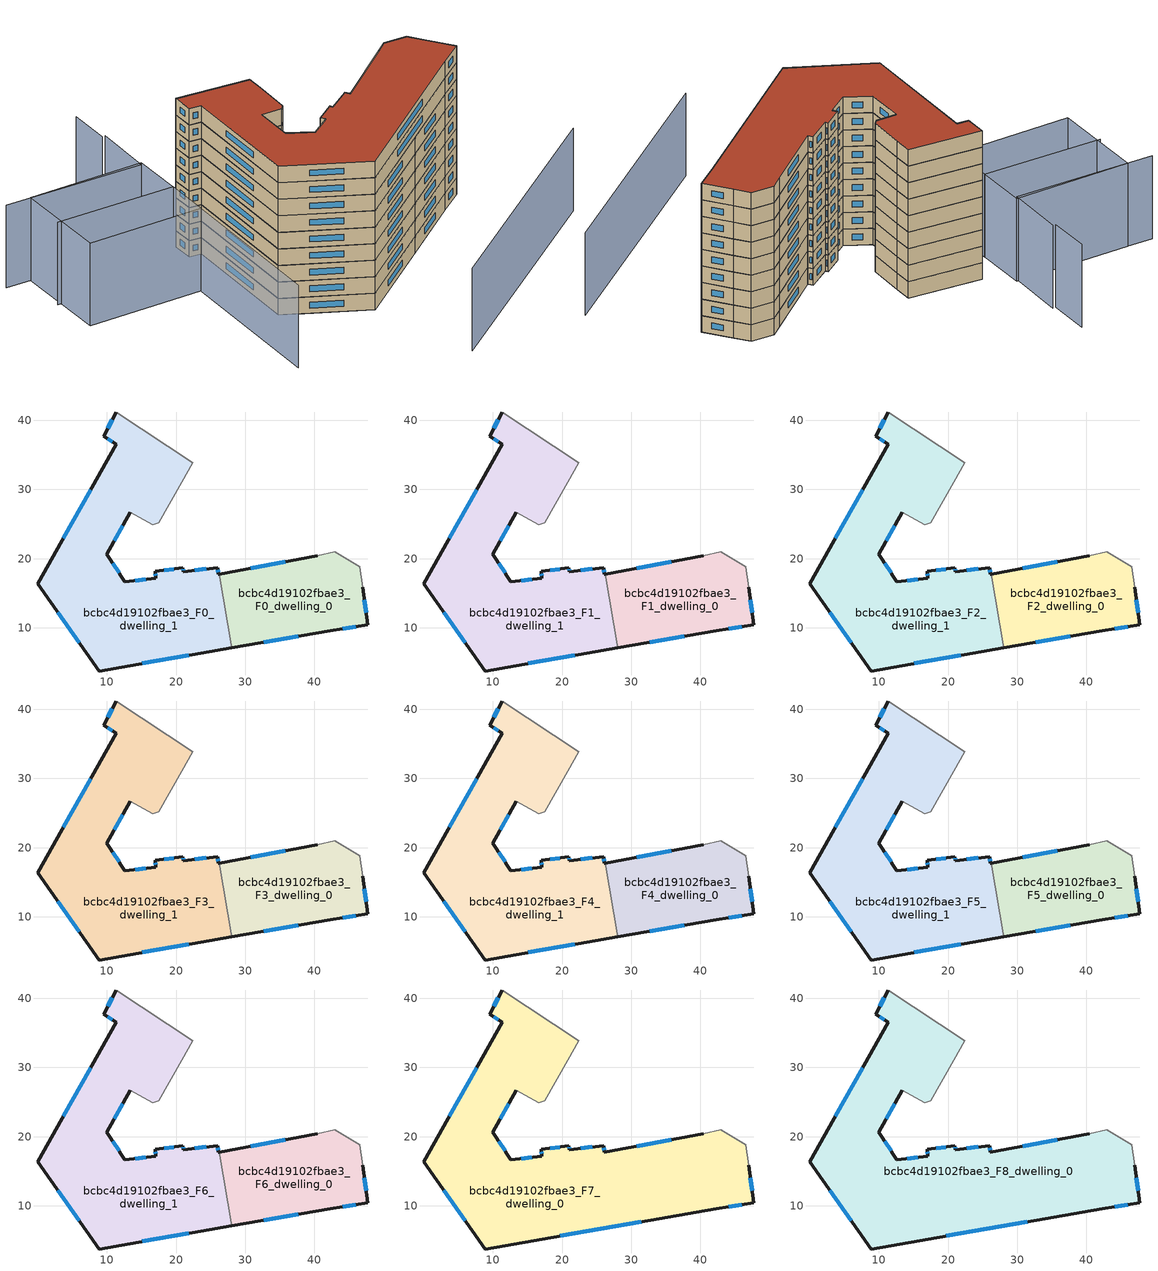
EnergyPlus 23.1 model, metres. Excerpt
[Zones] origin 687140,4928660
bcbc4d19102fbae3_F0_dwelling_0
 floor ground (EU_floor_Construction): 47.69,10.42 46.95,15.85 46.51,18.82 42.95,20.98 40.39,20.45 26.21,17.77 28.08,7.12 42.3,9.6 z0
 wall outside (EU_wall_Construction): 26.21,17.77 40.39,20.45 / 46.95,15.85 47.69,10.42 42.3,9.6 28.08,7.12 z0:3
 wall adiabatic (EU_wall_Construction): 40.39,20.45 42.95,20.98 46.51,18.82 46.95,15.85 z0:3
 wall to bcbc4d19102fbae3_F0_dwelling_1 (EU_wall_Construction): 28.08,7.12 26.21,17.77 z0:3
 window (EU_Window_Construction): 30.82,18.64 35.78,19.58 / 47.19,14.09 47.45,12.19 / 45.94,10.16 44.05,9.87 / 37.68,8.8 32.7,7.93 z0.98:2.02
bcbc4d19102fbae3_F0_dwelling_1
 floor ground (EU_floor_Construction): 28.08,7.12 26.21,17.77 26.11,17.75 25.99,18.72 21.06,18.12 20.99,18.66 16.96,18.17 17.08,17.18 12.62,16.64 9.98,20.63 13.36,26.69 16.6,24.88 17.48,25.19 20.85,31.01 22.4,33.89 11.37,41.19 9.56,37.69 11.34,36.5 0.02,16.39 8.91,3.77 z0
 wall outside (EU_wall_Construction): 13.36,26.69 9.98,20.63 12.62,16.64 17.08,17.18 16.96,18.17 20.99,18.66 21.06,18.12 25.99,18.72 26.11,17.75 26.21,17.77 / 28.08,7.12 8.91,3.77 0.02,16.39 11.34,36.5 9.56,37.69 11.37,41.19 z0:3
 wall adiabatic (EU_wall_Construction): 11.37,41.19 22.4,33.89 20.85,31.01 17.48,25.19 16.6,24.88 13.36,26.69 z0:3
 window (EU_Window_Construction): 6.02,7.88 2.91,12.29 / 3.7,22.93 7.66,29.96 / 10.76,36.89 10.14,37.31 / 10.15,38.83 10.78,40.06 / 12.26,24.72 11.08,22.6 / 10.84,19.34 11.76,17.94 / 14.07,16.82 15.63,17.01 / 17.04,17.51 17,17.85 / 18.27,18.33 19.68,18.5 / 21.02,18.49 21.04,18.3 / 22.67,18.32 24.39,18.53 / 26.03,18.41 26.07,18.07 / 21.84,6.03 15.14,4.86 z0.98:2.02
bcbc4d19102fbae3_F1_dwelling_0
 floor to bcbc4d19102fbae3_F0_dwelling_0 (EU_floor_Construction): 47.69,10.42 46.95,15.85 46.51,18.82 42.95,20.98 40.39,20.45 26.21,17.77 28.08,7.12 42.3,9.6 z3
 wall outside (EU_wall_Construction): 26.21,17.77 40.39,20.45 / 46.95,15.85 47.69,10.42 42.3,9.6 28.08,7.12 z3:6
 wall adiabatic (EU_wall_Construction): 40.39,20.45 42.95,20.98 46.51,18.82 46.95,15.85 z3:6
 wall to bcbc4d19102fbae3_F1_dwelling_1 (EU_wall_Construction): 28.08,7.12 26.21,17.77 z3:6
 window (EU_Window_Construction): 30.82,18.64 35.78,19.58 / 47.19,14.09 47.45,12.19 / 45.94,10.16 44.05,9.87 / 37.68,8.8 32.7,7.93 z3.98:5.02
bcbc4d19102fbae3_F1_dwelling_1
 floor to bcbc4d19102fbae3_F0_dwelling_1 (EU_floor_Construction): 28.08,7.12 26.21,17.77 26.11,17.75 25.99,18.72 21.06,18.12 20.99,18.66 16.96,18.17 17.08,17.18 12.62,16.64 9.98,20.63 13.36,26.69 16.6,24.88 17.48,25.19 20.85,31.01 22.4,33.89 11.37,41.19 9.56,37.69 11.34,36.5 0.02,16.39 8.91,3.77 z3
 wall outside (EU_wall_Construction): 13.36,26.69 9.98,20.63 12.62,16.64 17.08,17.18 16.96,18.17 20.99,18.66 21.06,18.12 25.99,18.72 26.11,17.75 26.21,17.77 / 28.08,7.12 8.91,3.77 0.02,16.39 11.34,36.5 9.56,37.69 11.37,41.19 z3:6
 wall adiabatic (EU_wall_Construction): 11.37,41.19 22.4,33.89 20.85,31.01 17.48,25.19 16.6,24.88 13.36,26.69 z3:6
 window (EU_Window_Construction): 6.02,7.88 2.91,12.29 / 3.7,22.93 7.66,29.96 / 10.76,36.89 10.14,37.31 / 10.15,38.83 10.78,40.06 / 12.26,24.72 11.08,22.6 / 10.84,19.34 11.76,17.94 / 14.07,16.82 15.63,17.01 / 17.04,17.51 17,17.85 / 18.27,18.33 19.68,18.5 / 21.02,18.49 21.04,18.3 / 22.67,18.32 24.39,18.53 / 26.03,18.41 26.07,18.07 / 21.84,6.03 15.14,4.86 z3.98:5.02
bcbc4d19102fbae3_F2_dwelling_0
 floor to bcbc4d19102fbae3_F1_dwelling_0 (EU_floor_Construction): 47.69,10.42 46.95,15.85 46.51,18.82 42.95,20.98 40.39,20.45 26.21,17.77 28.08,7.12 42.3,9.6 z6
 wall outside (EU_wall_Construction): 26.21,17.77 40.39,20.45 / 46.95,15.85 47.69,10.42 42.3,9.6 28.08,7.12 z6:9
 wall adiabatic (EU_wall_Construction): 40.39,20.45 42.95,20.98 46.51,18.82 46.95,15.85 z6:9
 wall to bcbc4d19102fbae3_F2_dwelling_1 (EU_wall_Construction): 28.08,7.12 26.21,17.77 z6:9
 window (EU_Window_Construction): 30.82,18.64 35.78,19.58 / 47.19,14.09 47.45,12.19 / 45.94,10.16 44.05,9.87 / 37.68,8.8 32.7,7.93 z6.98:8.02
bcbc4d19102fbae3_F2_dwelling_1
 floor to bcbc4d19102fbae3_F1_dwelling_1 (EU_floor_Construction): 28.08,7.12 26.21,17.77 26.11,17.75 25.99,18.72 21.06,18.12 20.99,18.66 16.96,18.17 17.08,17.18 12.62,16.64 9.98,20.63 13.36,26.69 16.6,24.88 17.48,25.19 20.85,31.01 22.4,33.89 11.37,41.19 9.56,37.69 11.34,36.5 0.02,16.39 8.91,3.77 z6
 wall outside (EU_wall_Construction): 13.36,26.69 9.98,20.63 12.62,16.64 17.08,17.18 16.96,18.17 20.99,18.66 21.06,18.12 25.99,18.72 26.11,17.75 26.21,17.77 / 28.08,7.12 8.91,3.77 0.02,16.39 11.34,36.5 9.56,37.69 11.37,41.19 z6:9
 wall adiabatic (EU_wall_Construction): 11.37,41.19 22.4,33.89 20.85,31.01 17.48,25.19 16.6,24.88 13.36,26.69 z6:9
 window (EU_Window_Construction): 6.02,7.88 2.91,12.29 / 3.7,22.93 7.66,29.96 / 10.76,36.89 10.14,37.31 / 10.15,38.83 10.78,40.06 / 12.26,24.72 11.08,22.6 / 10.84,19.34 11.76,17.94 / 14.07,16.82 15.63,17.01 / 17.04,17.51 17,17.85 / 18.27,18.33 19.68,18.5 / 21.02,18.49 21.04,18.3 / 22.67,18.32 24.39,18.53 / 26.03,18.41 26.07,18.07 / 21.84,6.03 15.14,4.86 z6.98:8.02
bcbc4d19102fbae3_F3_dwelling_0
 floor to bcbc4d19102fbae3_F2_dwelling_0 (EU_floor_Construction): 47.69,10.42 46.95,15.85 46.51,18.82 42.95,20.98 40.39,20.45 26.21,17.77 28.08,7.12 42.3,9.6 z9
 wall outside (EU_wall_Construction): 26.21,17.77 40.39,20.45 / 46.95,15.85 47.69,10.42 42.3,9.6 28.08,7.12 z9:12
 wall adiabatic (EU_wall_Construction): 40.39,20.45 42.95,20.98 46.51,18.82 46.95,15.85 z9:12
 wall to bcbc4d19102fbae3_F3_dwelling_1 (EU_wall_Construction): 28.08,7.12 26.21,17.77 z9:12
 window (EU_Window_Construction): 30.82,18.64 35.78,19.58 / 47.19,14.09 47.45,12.19 / 45.94,10.16 44.05,9.87 / 37.68,8.8 32.7,7.93 z9.98:11.02
bcbc4d19102fbae3_F3_dwelling_1
 floor to bcbc4d19102fbae3_F2_dwelling_1 (EU_floor_Construction): 28.08,7.12 26.21,17.77 26.11,17.75 25.99,18.72 21.06,18.12 20.99,18.66 16.96,18.17 17.08,17.18 12.62,16.64 9.98,20.63 13.36,26.69 16.6,24.88 17.48,25.19 20.85,31.01 22.4,33.89 11.37,41.19 9.56,37.69 11.34,36.5 0.02,16.39 8.91,3.77 z9
 wall outside (EU_wall_Construction): 13.36,26.69 9.98,20.63 12.62,16.64 17.08,17.18 16.96,18.17 20.99,18.66 21.06,18.12 25.99,18.72 26.11,17.75 26.21,17.77 / 28.08,7.12 8.91,3.77 0.02,16.39 11.34,36.5 9.56,37.69 11.37,41.19 z9:12
 wall adiabatic (EU_wall_Construction): 11.37,41.19 22.4,33.89 20.85,31.01 17.48,25.19 16.6,24.88 13.36,26.69 z9:12
 window (EU_Window_Construction): 6.02,7.88 2.91,12.29 / 3.7,22.93 7.66,29.96 / 10.76,36.89 10.14,37.31 / 10.15,38.83 10.78,40.06 / 12.26,24.72 11.08,22.6 / 10.84,19.34 11.76,17.94 / 14.07,16.82 15.63,17.01 / 17.04,17.51 17,17.85 / 18.27,18.33 19.68,18.5 / 21.02,18.49 21.04,18.3 / 22.67,18.32 24.39,18.53 / 26.03,18.41 26.07,18.07 / 21.84,6.03 15.14,4.86 z9.98:11.02
bcbc4d19102fbae3_F4_dwelling_0
 floor to bcbc4d19102fbae3_F3_dwelling_0 (EU_floor_Construction): 47.69,10.42 46.95,15.85 46.51,18.82 42.95,20.98 40.39,20.45 26.21,17.77 28.08,7.12 42.3,9.6 z12
 wall outside (EU_wall_Construction): 26.21,17.77 40.39,20.45 / 46.95,15.85 47.69,10.42 42.3,9.6 28.08,7.12 z12:15
 wall adiabatic (EU_wall_Construction): 40.39,20.45 42.95,20.98 46.51,18.82 46.95,15.85 z12:15
 wall to bcbc4d19102fbae3_F4_dwelling_1 (EU_wall_Construction): 28.08,7.12 26.21,17.77 z12:15
 window (EU_Window_Construction): 30.82,18.64 35.78,19.58 / 47.19,14.09 47.45,12.19 / 45.94,10.16 44.05,9.87 / 37.68,8.8 32.7,7.93 z12.98:14.02
bcbc4d19102fbae3_F4_dwelling_1
 floor to bcbc4d19102fbae3_F3_dwelling_1 (EU_floor_Construction): 28.08,7.12 26.21,17.77 26.11,17.75 25.99,18.72 21.06,18.12 20.99,18.66 16.96,18.17 17.08,17.18 12.62,16.64 9.98,20.63 13.36,26.69 16.6,24.88 17.48,25.19 20.85,31.01 22.4,33.89 11.37,41.19 9.56,37.69 11.34,36.5 0.02,16.39 8.91,3.77 z12
 wall outside (EU_wall_Construction): 13.36,26.69 9.98,20.63 12.62,16.64 17.08,17.18 16.96,18.17 20.99,18.66 21.06,18.12 25.99,18.72 26.11,17.75 26.21,17.77 / 28.08,7.12 8.91,3.77 0.02,16.39 11.34,36.5 9.56,37.69 11.37,41.19 z12:15
 wall adiabatic (EU_wall_Construction): 11.37,41.19 22.4,33.89 20.85,31.01 17.48,25.19 16.6,24.88 13.36,26.69 z12:15
 window (EU_Window_Construction): 6.02,7.88 2.91,12.29 / 3.7,22.93 7.66,29.96 / 10.76,36.89 10.14,37.31 / 10.15,38.83 10.78,40.06 / 12.26,24.72 11.08,22.6 / 10.84,19.34 11.76,17.94 / 14.07,16.82 15.63,17.01 / 17.04,17.51 17,17.85 / 18.27,18.33 19.68,18.5 / 21.02,18.49 21.04,18.3 / 22.67,18.32 24.39,18.53 / 26.03,18.41 26.07,18.07 / 21.84,6.03 15.14,4.86 z12.98:14.02
bcbc4d19102fbae3_F5_dwelling_0
 floor to bcbc4d19102fbae3_F4_dwelling_0 (EU_floor_Construction): 47.69,10.42 46.95,15.85 46.51,18.82 42.95,20.98 40.39,20.45 26.21,17.77 28.08,7.12 42.3,9.6 z15
 wall outside (EU_wall_Construction): 26.21,17.77 40.39,20.45 / 46.95,15.85 47.69,10.42 42.3,9.6 28.08,7.12 z15:18
 wall adiabatic (EU_wall_Construction): 40.39,20.45 42.95,20.98 46.51,18.82 46.95,15.85 z15:18
 wall to bcbc4d19102fbae3_F5_dwelling_1 (EU_wall_Construction): 28.08,7.12 26.21,17.77 z15:18
 window (EU_Window_Construction): 30.82,18.64 35.78,19.58 / 47.19,14.09 47.45,12.19 / 45.94,10.16 44.05,9.87 / 37.68,8.8 32.7,7.93 z15.98:17.02
bcbc4d19102fbae3_F5_dwelling_1
 floor to bcbc4d19102fbae3_F4_dwelling_1 (EU_floor_Construction): 28.08,7.12 26.21,17.77 26.11,17.75 25.99,18.72 21.06,18.12 20.99,18.66 16.96,18.17 17.08,17.18 12.62,16.64 9.98,20.63 13.36,26.69 16.6,24.88 17.48,25.19 20.85,31.01 22.4,33.89 11.37,41.19 9.56,37.69 11.34,36.5 0.02,16.39 8.91,3.77 z15
 wall outside (EU_wall_Construction): 13.36,26.69 9.98,20.63 12.62,16.64 17.08,17.18 16.96,18.17 20.99,18.66 21.06,18.12 25.99,18.72 26.11,17.75 26.21,17.77 / 28.08,7.12 8.91,3.77 0.02,16.39 11.34,36.5 9.56,37.69 11.37,41.19 z15:18
 wall adiabatic (EU_wall_Construction): 11.37,41.19 22.4,33.89 20.85,31.01 17.48,25.19 16.6,24.88 13.36,26.69 z15:18
 window (EU_Window_Construction): 6.02,7.88 2.91,12.29 / 3.7,22.93 7.66,29.96 / 10.76,36.89 10.14,37.31 / 10.15,38.83 10.78,40.06 / 12.26,24.72 11.08,22.6 / 10.84,19.34 11.76,17.94 / 14.07,16.82 15.63,17.01 / 17.04,17.51 17,17.85 / 18.27,18.33 19.68,18.5 / 21.02,18.49 21.04,18.3 / 22.67,18.32 24.39,18.53 / 26.03,18.41 26.07,18.07 / 21.84,6.03 15.14,4.86 z15.98:17.02
bcbc4d19102fbae3_F6_dwelling_0
 floor to bcbc4d19102fbae3_F5_dwelling_0 (EU_floor_Construction): 47.69,10.42 46.95,15.85 46.51,18.82 42.95,20.98 40.39,20.45 26.21,17.77 28.08,7.12 42.3,9.6 z18
 wall outside (EU_wall_Construction): 26.21,17.77 40.39,20.45 / 46.95,15.85 47.69,10.42 42.3,9.6 28.08,7.12 z18:21
 wall adiabatic (EU_wall_Construction): 40.39,20.45 42.95,20.98 46.51,18.82 46.95,15.85 z18:21
 wall to bcbc4d19102fbae3_F6_dwelling_1 (EU_wall_Construction): 28.08,7.12 26.21,17.77 z18:21
 window (EU_Window_Construction): 30.82,18.64 35.78,19.58 / 47.19,14.09 47.45,12.19 / 45.94,10.16 44.05,9.87 / 37.68,8.8 32.7,7.93 z18.98:20.02
bcbc4d19102fbae3_F6_dwelling_1
 floor to bcbc4d19102fbae3_F5_dwelling_1 (EU_floor_Construction): 28.08,7.12 26.21,17.77 26.11,17.75 25.99,18.72 21.06,18.12 20.99,18.66 16.96,18.17 17.08,17.18 12.62,16.64 9.98,20.63 13.36,26.69 16.6,24.88 17.48,25.19 20.85,31.01 22.4,33.89 11.37,41.19 9.56,37.69 11.34,36.5 0.02,16.39 8.91,3.77 z18
 wall outside (EU_wall_Construction): 13.36,26.69 9.98,20.63 12.62,16.64 17.08,17.18 16.96,18.17 20.99,18.66 21.06,18.12 25.99,18.72 26.11,17.75 26.21,17.77 / 28.08,7.12 8.91,3.77 0.02,16.39 11.34,36.5 9.56,37.69 11.37,41.19 z18:21
 wall adiabatic (EU_wall_Construction): 11.37,41.19 22.4,33.89 20.85,31.01 17.48,25.19 16.6,24.88 13.36,26.69 z18:21
 window (EU_Window_Construction): 6.02,7.88 2.91,12.29 / 3.7,22.93 7.66,29.96 / 10.76,36.89 10.14,37.31 / 10.15,38.83 10.78,40.06 / 12.26,24.72 11.08,22.6 / 10.84,19.34 11.76,17.94 / 14.07,16.82 15.63,17.01 / 17.04,17.51 17,17.85 / 18.27,18.33 19.68,18.5 / 21.02,18.49 21.04,18.3 / 22.67,18.32 24.39,18.53 / 26.03,18.41 26.07,18.07 / 21.84,6.03 15.14,4.86 z18.98:20.02
bcbc4d19102fbae3_F7_dwelling_0
 floor to bcbc4d19102fbae3_F6_dwelling_0 (EU_floor_Construction): 47.69,10.42 46.95,15.85 46.51,18.82 42.95,20.98 40.39,20.45 26.21,17.77 28.08,7.12 42.3,9.6 z21
 floor to bcbc4d19102fbae3_F6_dwelling_1 (EU_floor_Construction): 28.08,7.12 26.21,17.77 26.11,17.75 25.99,18.72 21.06,18.12 20.99,18.66 16.96,18.17 17.08,17.18 12.62,16.64 9.98,20.63 13.36,26.69 16.6,24.88 17.48,25.19 20.85,31.01 22.4,33.89 11.37,41.19 9.56,37.69 11.34,36.5 0.02,16.39 8.91,3.77 z21
 wall outside (EU_wall_Construction): 13.36,26.69 9.98,20.63 12.62,16.64 17.08,17.18 16.96,18.17 20.99,18.66 21.06,18.12 25.99,18.72 26.11,17.75 40.39,20.45 / 46.95,15.85 47.69,10.42 42.3,9.6 8.91,3.77 0.02,16.39 11.34,36.5 9.56,37.69 11.37,41.19 z21:24
 wall adiabatic (EU_wall_Construction): 40.39,20.45 42.95,20.98 46.51,18.82 46.95,15.85 / 11.37,41.19 22.4,33.89 20.85,31.01 17.48,25.19 16.6,24.88 13.36,26.69 z21:24
 window (EU_Window_Construction): 12.26,24.72 11.08,22.6 / 10.84,19.34 11.76,17.94 / 14.07,16.82 15.63,17.01 / 17.04,17.51 17,17.85 / 18.27,18.33 19.68,18.5 / 21.02,18.49 21.04,18.3 / 22.67,18.32 24.39,18.53 / 26.03,18.41 26.07,18.07 / 30.76,18.63 35.75,19.58 / 47.19,14.09 47.45,12.19 / 45.94,10.16 44.05,9.87 / 31.44,7.71 19.77,5.67 / 6.02,7.88 2.91,12.29 / 3.7,22.93 7.66,29.96 / 10.76,36.89 10.14,37.31 / 10.15,38.83 10.78,40.06 z21.98:23.02
bcbc4d19102fbae3_F8_dwelling_0
 floor to bcbc4d19102fbae3_F7_dwelling_0 (EU_floor_Construction): 47.69,10.42 46.95,15.85 46.51,18.82 42.95,20.98 40.39,20.45 26.11,17.75 25.99,18.72 21.06,18.12 20.99,18.66 16.96,18.17 17.08,17.18 12.62,16.64 9.98,20.63 13.36,26.69 16.6,24.88 17.48,25.19 20.85,31.01 22.4,33.89 11.37,41.19 9.56,37.69 11.34,36.5 0.02,16.39 8.91,3.77 42.3,9.6 z24
 wall outside (EU_wall_Construction): 13.36,26.69 9.98,20.63 12.62,16.64 17.08,17.18 16.96,18.17 20.99,18.66 21.06,18.12 25.99,18.72 26.11,17.75 40.39,20.45 / 46.95,15.85 47.69,10.42 42.3,9.6 8.91,3.77 0.02,16.39 11.34,36.5 9.56,37.69 11.37,41.19 z24:27
 wall adiabatic (EU_wall_Construction): 40.39,20.45 42.95,20.98 46.51,18.82 46.95,15.85 / 11.37,41.19 22.4,33.89 20.85,31.01 17.48,25.19 16.6,24.88 13.36,26.69 z24:27
 window (EU_Window_Construction): 12.26,24.72 11.08,22.6 / 10.84,19.34 11.76,17.94 / 14.07,16.82 15.63,17.01 / 17.04,17.51 17,17.85 / 18.27,18.33 19.68,18.5 / 21.02,18.49 21.04,18.3 / 22.67,18.32 24.39,18.53 / 26.03,18.41 26.07,18.07 / 30.76,18.63 35.75,19.58 / 47.19,14.09 47.45,12.19 / 45.94,10.16 44.05,9.87 / 31.44,7.71 19.77,5.67 / 6.02,7.88 2.91,12.29 / 3.7,22.93 7.66,29.96 / 10.76,36.89 10.14,37.31 / 10.15,38.83 10.78,40.06 z24.98:26.02
 roof outside (EU_roof_Construction): 42.95,20.98 46.51,18.82 46.95,15.85 47.69,10.42 42.3,9.6 8.91,3.77 0.02,16.39 11.34,36.5 9.56,37.69 11.37,41.19 22.4,33.89 20.85,31.01 17.48,25.19 16.6,24.88 13.36,26.69 9.98,20.63 12.62,16.64 17.08,17.18 16.96,18.17 20.99,18.66 21.06,18.12 25.99,18.72 26.11,17.75 40.39,20.45 z27
shading: 4.72,-15.97 51.87,-8.25 / 17.26,62.4 13.65,55.64 / -13.84,48.54 4.91,38.08 / 4.91,38.08 -13.28,5.46 / 14.13,55.37 8.76,45.94 / 8.76,45.94 -13.05,58.36 / -17.35,40.74 -9.05,56.14 / -9.05,56.14 9.32,46.25 / 9.32,46.25 1.03,30.85 / 1.03,30.85 -17.35,40.74 z0:15
[Building]
EU S2 Campaign: North Axis=0; Terrain=City; Solar Distribution=FullExterior
[Site:Location]
Bologna: Latitude=44.5; Longitude=11.25; Time Zone=1; Elevation=37
[SizingPeriod:WeatherFileDays]
AnnualSizingPeriod: Begin Month=1; Begin Day of Month=1; End Month=12; End Day of Month=31; Day of Week for Start Day=Monday; Use Weather File Daylight Saving Period=No; Use Weather File Rain and Snow Indicators=No
[MATERIAL]
EU_InternalMass_Material: Roughness=MediumRough; Thickness=0.1; Conductivity=1; Density=1800; Specific Heat=900; Thermal Absorptance=0.9; Solar Absorptance=0.7; Visible Absorptance=0.7
[MATERIAL:NOMASS] Roughness=MediumRough; Thermal Absorptance=0.9; Solar Absorptance=0.7; Visible Absorptance=0.7
Name | Thermal Resistance
EU_wall_NoMass | 0.905828
EU_roof_NoMass | 0.37593
EU_floor_NoMass | 0.67114
[WINDOWMATERIAL:SIMPLEGLAZINGSYSTEM]
EU_Window_SimpleGlazing: UFactor=4.52486; Solar Heat Gain Coefficient=0.85; Visible Transmittance=0.85
[CONSTRUCTION]
EU_wall_Construction: EU_wall_NoMass
EU_roof_Construction: EU_roof_NoMass
EU_floor_Construction: EU_floor_NoMass
EU_InternalMass_Construction: EU_InternalMass_Material
EU_Window_Construction: EU_Window_SimpleGlazing
[ZONE] Type=1; Multiplier=1; Ceiling Height=autocalculate; Floor Area=autocalculate; Part of Total Floor Area=Yes
Name | Volume
bcbc4d19102fbae3_F0_dwelling_0 | 648.365
bcbc4d19102fbae3_F1_dwelling_0; bcbc4d19102fbae3_F2_dwelling_0; bcbc4d19102fbae3_F3_dwelling_0; bcbc4d19102fbae3_F4_dwelling_0; bcbc4d19102fbae3_F5_dwelling_0; bcbc4d19102fbae3_F6_dwelling_0 | 648.366
bcbc4d19102fbae3_F7_dwelling_0; bcbc4d19102fbae3_F8_dwelling_0 | 2179.17
bcbc4d19102fbae3_F0_dwelling_1; bcbc4d19102fbae3_F1_dwelling_1; bcbc4d19102fbae3_F2_dwelling_1; bcbc4d19102fbae3_F3_dwelling_1; bcbc4d19102fbae3_F4_dwelling_1; bcbc4d19102fbae3_F5_dwelling_1; bcbc4d19102fbae3_F6_dwelling_1 | 1530.81
[INTERNALMASS] Construction=EU_InternalMass_Construction
Name | Zone or ZoneList | Surface Area
bcbc4d19102fbae3_F0_dwelling_0_EU_InternalMass | bcbc4d19102fbae3_F0_dwelling_0 | 216.127
bcbc4d19102fbae3_F0_dwelling_1_EU_InternalMass | bcbc4d19102fbae3_F0_dwelling_1 | 510.265
bcbc4d19102fbae3_F1_dwelling_0_EU_InternalMass | bcbc4d19102fbae3_F1_dwelling_0 | 216.127
bcbc4d19102fbae3_F1_dwelling_1_EU_InternalMass | bcbc4d19102fbae3_F1_dwelling_1 | 510.265
bcbc4d19102fbae3_F2_dwelling_0_EU_InternalMass | bcbc4d19102fbae3_F2_dwelling_0 | 216.127
bcbc4d19102fbae3_F2_dwelling_1_EU_InternalMass | bcbc4d19102fbae3_F2_dwelling_1 | 510.265
bcbc4d19102fbae3_F3_dwelling_0_EU_InternalMass | bcbc4d19102fbae3_F3_dwelling_0 | 216.127
bcbc4d19102fbae3_F3_dwelling_1_EU_InternalMass | bcbc4d19102fbae3_F3_dwelling_1 | 510.265
bcbc4d19102fbae3_F4_dwelling_0_EU_InternalMass | bcbc4d19102fbae3_F4_dwelling_0 | 216.127
bcbc4d19102fbae3_F4_dwelling_1_EU_InternalMass | bcbc4d19102fbae3_F4_dwelling_1 | 510.265
bcbc4d19102fbae3_F5_dwelling_0_EU_InternalMass | bcbc4d19102fbae3_F5_dwelling_0 | 216.127
bcbc4d19102fbae3_F5_dwelling_1_EU_InternalMass | bcbc4d19102fbae3_F5_dwelling_1 | 510.265
bcbc4d19102fbae3_F6_dwelling_0_EU_InternalMass | bcbc4d19102fbae3_F6_dwelling_0 | 216.127
bcbc4d19102fbae3_F6_dwelling_1_EU_InternalMass | bcbc4d19102fbae3_F6_dwelling_1 | 510.265
bcbc4d19102fbae3_F7_dwelling_0_EU_InternalMass | bcbc4d19102fbae3_F7_dwelling_0 | 726.391
bcbc4d19102fbae3_F8_dwelling_0_EU_InternalMass | bcbc4d19102fbae3_F8_dwelling_0 | 726.391
[OTHEREQUIPMENT] Fuel Type=Electricity; Design Level Calculation Method=Watts/Area; Power per Zone Floor Area=1; Fraction Latent=0; Fraction Radiant=0; Fraction Lost=0; Carbon Dioxide Generation Rate=0; EndUse Subcategory=EU_Step8_InternalGains
Name | Zone or ZoneList or Space or SpaceList | Schedule
EU_Step8_InternalGain_bcbc4d19102fbae3_F0_dwelling_0_f000 | bcbc4d19102fbae3_F0_dwelling_0 | EU_Step8_GainSchedule_bcbc4d19102fbae3_F0_dwelling_0_f000
EU_Step8_InternalGain_bcbc4d19102fbae3_F0_dwelling_1_f000 | bcbc4d19102fbae3_F0_dwelling_1 | EU_Step8_GainSchedule_bcbc4d19102fbae3_F0_dwelling_1_f000
EU_Step8_InternalGain_bcbc4d19102fbae3_F1_dwelling_0_f000 | bcbc4d19102fbae3_F1_dwelling_0 | EU_Step8_GainSchedule_bcbc4d19102fbae3_F1_dwelling_0_f000
EU_Step8_InternalGain_bcbc4d19102fbae3_F1_dwelling_1_f000 | bcbc4d19102fbae3_F1_dwelling_1 | EU_Step8_GainSchedule_bcbc4d19102fbae3_F1_dwelling_1_f000
EU_Step8_InternalGain_bcbc4d19102fbae3_F2_dwelling_0_f000 | bcbc4d19102fbae3_F2_dwelling_0 | EU_Step8_GainSchedule_bcbc4d19102fbae3_F2_dwelling_0_f000
EU_Step8_InternalGain_bcbc4d19102fbae3_F2_dwelling_1_f000 | bcbc4d19102fbae3_F2_dwelling_1 | EU_Step8_GainSchedule_bcbc4d19102fbae3_F2_dwelling_1_f000
EU_Step8_InternalGain_bcbc4d19102fbae3_F3_dwelling_0_f000 | bcbc4d19102fbae3_F3_dwelling_0 | EU_Step8_GainSchedule_bcbc4d19102fbae3_F3_dwelling_0_f000
EU_Step8_InternalGain_bcbc4d19102fbae3_F3_dwelling_1_f000 | bcbc4d19102fbae3_F3_dwelling_1 | EU_Step8_GainSchedule_bcbc4d19102fbae3_F3_dwelling_1_f000
EU_Step8_InternalGain_bcbc4d19102fbae3_F4_dwelling_0_f000 | bcbc4d19102fbae3_F4_dwelling_0 | EU_Step8_GainSchedule_bcbc4d19102fbae3_F4_dwelling_0_f000
EU_Step8_InternalGain_bcbc4d19102fbae3_F4_dwelling_1_f000 | bcbc4d19102fbae3_F4_dwelling_1 | EU_Step8_GainSchedule_bcbc4d19102fbae3_F4_dwelling_1_f000
EU_Step8_InternalGain_bcbc4d19102fbae3_F5_dwelling_0_f000 | bcbc4d19102fbae3_F5_dwelling_0 | EU_Step8_GainSchedule_bcbc4d19102fbae3_F5_dwelling_0_f000
EU_Step8_InternalGain_bcbc4d19102fbae3_F5_dwelling_1_f000 | bcbc4d19102fbae3_F5_dwelling_1 | EU_Step8_GainSchedule_bcbc4d19102fbae3_F5_dwelling_1_f000
EU_Step8_InternalGain_bcbc4d19102fbae3_F6_dwelling_0_f000 | bcbc4d19102fbae3_F6_dwelling_0 | EU_Step8_GainSchedule_bcbc4d19102fbae3_F6_dwelling_0_f000
EU_Step8_InternalGain_bcbc4d19102fbae3_F6_dwelling_1_f000 | bcbc4d19102fbae3_F6_dwelling_1 | EU_Step8_GainSchedule_bcbc4d19102fbae3_F6_dwelling_1_f000
EU_Step8_InternalGain_bcbc4d19102fbae3_F7_dwelling_0_f000 | bcbc4d19102fbae3_F7_dwelling_0 | EU_Step8_GainSchedule_bcbc4d19102fbae3_F7_dwelling_0_f000
EU_Step8_InternalGain_bcbc4d19102fbae3_F8_dwelling_0_f000 | bcbc4d19102fbae3_F8_dwelling_0 | EU_Step8_GainSchedule_bcbc4d19102fbae3_F8_dwelling_0_f000
[ZONEVENTILATION:DESIGNFLOWRATE] Schedule=EU_AlwaysOn; Design Flow Rate Calculation Method=AirChanges/Hour; Air Changes per Hour=0.73129; Ventilation Type=Natural; Fan Pressure Rise=0; Fan Total Efficiency=1; Constant Term Coefficient=1; Temperature Term Coefficient=0; Velocity Term Coefficient=0; Velocity Squared Term Coefficient=0; Minimum Indoor Temperature=-100; Maximum Indoor Temperature=100; Delta Temperature=-100; Minimum Outdoor Temperature=-100; Maximum Outdoor Temperature=100; Maximum Wind Speed=40
Name | Zone or ZoneList or Space or SpaceList
EU_ConstantAir_bcbc4d19102fbae3_F0_dwelling_0 | bcbc4d19102fbae3_F0_dwelling_0
EU_ConstantAir_bcbc4d19102fbae3_F0_dwelling_1 | bcbc4d19102fbae3_F0_dwelling_1
EU_ConstantAir_bcbc4d19102fbae3_F1_dwelling_0 | bcbc4d19102fbae3_F1_dwelling_0
EU_ConstantAir_bcbc4d19102fbae3_F1_dwelling_1 | bcbc4d19102fbae3_F1_dwelling_1
EU_ConstantAir_bcbc4d19102fbae3_F2_dwelling_0 | bcbc4d19102fbae3_F2_dwelling_0
EU_ConstantAir_bcbc4d19102fbae3_F2_dwelling_1 | bcbc4d19102fbae3_F2_dwelling_1
EU_ConstantAir_bcbc4d19102fbae3_F3_dwelling_0 | bcbc4d19102fbae3_F3_dwelling_0
EU_ConstantAir_bcbc4d19102fbae3_F3_dwelling_1 | bcbc4d19102fbae3_F3_dwelling_1
EU_ConstantAir_bcbc4d19102fbae3_F4_dwelling_0 | bcbc4d19102fbae3_F4_dwelling_0
EU_ConstantAir_bcbc4d19102fbae3_F4_dwelling_1 | bcbc4d19102fbae3_F4_dwelling_1
EU_ConstantAir_bcbc4d19102fbae3_F5_dwelling_0 | bcbc4d19102fbae3_F5_dwelling_0
EU_ConstantAir_bcbc4d19102fbae3_F5_dwelling_1 | bcbc4d19102fbae3_F5_dwelling_1
EU_ConstantAir_bcbc4d19102fbae3_F6_dwelling_0 | bcbc4d19102fbae3_F6_dwelling_0
EU_ConstantAir_bcbc4d19102fbae3_F6_dwelling_1 | bcbc4d19102fbae3_F6_dwelling_1
EU_ConstantAir_bcbc4d19102fbae3_F7_dwelling_0 | bcbc4d19102fbae3_F7_dwelling_0
EU_ConstantAir_bcbc4d19102fbae3_F8_dwelling_0 | bcbc4d19102fbae3_F8_dwelling_0
[HVACTEMPLATE:THERMOSTAT] Constant Heating Setpoint=20; Constant Cooling Setpoint=50
EU_HeatOnly_bcbc4d19102fbae3_F0_dwelling_0; EU_HeatOnly_bcbc4d19102fbae3_F0_dwelling_1; EU_HeatOnly_bcbc4d19102fbae3_F1_dwelling_0; EU_HeatOnly_bcbc4d19102fbae3_F1_dwelling_1; EU_HeatOnly_bcbc4d19102fbae3_F2_dwelling_0; EU_HeatOnly_bcbc4d19102fbae3_F2_dwelling_1; EU_HeatOnly_bcbc4d19102fbae3_F3_dwelling_0; EU_HeatOnly_bcbc4d19102fbae3_F3_dwelling_1; EU_HeatOnly_bcbc4d19102fbae3_F4_dwelling_0; EU_HeatOnly_bcbc4d19102fbae3_F4_dwelling_1; EU_HeatOnly_bcbc4d19102fbae3_F5_dwelling_0; EU_HeatOnly_bcbc4d19102fbae3_F5_dwelling_1; EU_HeatOnly_bcbc4d19102fbae3_F6_dwelling_0; EU_HeatOnly_bcbc4d19102fbae3_F6_dwelling_1; EU_HeatOnly_bcbc4d19102fbae3_F7_dwelling_0; EU_HeatOnly_bcbc4d19102fbae3_F8_dwelling_0
[HVACTEMPLATE:ZONE:IDEALLOADSAIRSYSTEM] System Availability Schedule=EU_AlwaysOn; Maximum Heating Supply Air Temperature=50; Minimum Cooling Supply Air Temperature=13; Maximum Heating Supply Air Humidity Ratio=0.0156; Minimum Cooling Supply Air Humidity Ratio=0.0077; Heating Limit=NoLimit; Cooling Limit=NoLimit; Heating Availability Schedule=EU_AlwaysOn; Cooling Availability Schedule=EU_CoolingOff; Dehumidification Control Type=ConstantSensibleHeatRatio; Cooling Sensible Heat Ratio=0.7; Dehumidification Setpoint=60; Humidification Control Type=None; Humidification Setpoint=30; Outdoor Air Method=None; Outdoor Air Flow Rate per Person=0.00944; Outdoor Air Flow Rate per Zone Floor Area=0; Outdoor Air Flow Rate per Zone=0; Demand Controlled Ventilation Type=None; Outdoor Air Economizer Type=NoEconomizer; Heat Recovery Type=None; Sensible Heat Recovery Effectiveness=0.7; Latent Heat Recovery Effectiveness=0.65
Name | Template Thermostat
bcbc4d19102fbae3_F0_dwelling_0 | EU_HeatOnly_bcbc4d19102fbae3_F0_dwelling_0
bcbc4d19102fbae3_F0_dwelling_1 | EU_HeatOnly_bcbc4d19102fbae3_F0_dwelling_1
bcbc4d19102fbae3_F1_dwelling_0 | EU_HeatOnly_bcbc4d19102fbae3_F1_dwelling_0
bcbc4d19102fbae3_F1_dwelling_1 | EU_HeatOnly_bcbc4d19102fbae3_F1_dwelling_1
bcbc4d19102fbae3_F2_dwelling_0 | EU_HeatOnly_bcbc4d19102fbae3_F2_dwelling_0
bcbc4d19102fbae3_F2_dwelling_1 | EU_HeatOnly_bcbc4d19102fbae3_F2_dwelling_1
bcbc4d19102fbae3_F3_dwelling_0 | EU_HeatOnly_bcbc4d19102fbae3_F3_dwelling_0
bcbc4d19102fbae3_F3_dwelling_1 | EU_HeatOnly_bcbc4d19102fbae3_F3_dwelling_1
bcbc4d19102fbae3_F4_dwelling_0 | EU_HeatOnly_bcbc4d19102fbae3_F4_dwelling_0
bcbc4d19102fbae3_F4_dwelling_1 | EU_HeatOnly_bcbc4d19102fbae3_F4_dwelling_1
bcbc4d19102fbae3_F5_dwelling_0 | EU_HeatOnly_bcbc4d19102fbae3_F5_dwelling_0
bcbc4d19102fbae3_F5_dwelling_1 | EU_HeatOnly_bcbc4d19102fbae3_F5_dwelling_1
bcbc4d19102fbae3_F6_dwelling_0 | EU_HeatOnly_bcbc4d19102fbae3_F6_dwelling_0
bcbc4d19102fbae3_F6_dwelling_1 | EU_HeatOnly_bcbc4d19102fbae3_F6_dwelling_1
bcbc4d19102fbae3_F7_dwelling_0 | EU_HeatOnly_bcbc4d19102fbae3_F7_dwelling_0
bcbc4d19102fbae3_F8_dwelling_0 | EU_HeatOnly_bcbc4d19102fbae3_F8_dwelling_0
[SIZING:ZONE] Zone Cooling Design Supply Air Temperature Input Method=SupplyAirTemperature; Zone Cooling Design Supply Air Temperature=13; Zone Heating Design Supply Air Temperature Input Method=SupplyAirTemperature; Zone Heating Design Supply Air Temperature=50; Zone Cooling Design Supply Air Humidity Ratio=0.008; Zone Heating Design Supply Air Humidity Ratio=0.008; Cooling Design Air Flow Method=DesignDay; Cooling Design Air Flow Rate=0; Cooling Minimum Air Flow per Zone Floor Area=0.000762; Cooling Minimum Air Flow=0; Cooling Minimum Air Flow Fraction=0.2; Heating Design Air Flow Method=DesignDay; Heating Design Air Flow Rate=0; Heating Maximum Air Flow per Zone Floor Area=0.002032; Heating Maximum Air Flow=0.141576; Heating Maximum Air Flow Fraction=0.3; Account for Dedicated Outdoor Air System=No; Dedicated Outdoor Air System Control Strategy=NeutralSupplyAir; Dedicated Outdoor Air Low Setpoint Temperature for Design=autosize; Dedicated Outdoor Air High Setpoint Temperature for Design=autosize; Zone Load Sizing Method=Sensible Load Only No Latent Load; Zone Latent Cooling Design Supply Air Humidity Ratio Input Method=HumidityRatioDifference; Zone Cooling Design Supply Air Humidity Ratio Difference=0.005; Zone Latent Heating Design Supply Air Humidity Ratio Input Method=HumidityRatioDifference; Zone Humidification Design Supply Air Humidity Ratio Difference=0.005
bcbc4d19102fbae3_F0_dwelling_0; bcbc4d19102fbae3_F0_dwelling_1; bcbc4d19102fbae3_F1_dwelling_0; bcbc4d19102fbae3_F1_dwelling_1; bcbc4d19102fbae3_F2_dwelling_0; bcbc4d19102fbae3_F2_dwelling_1; bcbc4d19102fbae3_F3_dwelling_0; bcbc4d19102fbae3_F3_dwelling_1; bcbc4d19102fbae3_F4_dwelling_0; bcbc4d19102fbae3_F4_dwelling_1; bcbc4d19102fbae3_F5_dwelling_0; bcbc4d19102fbae3_F5_dwelling_1; bcbc4d19102fbae3_F6_dwelling_0; bcbc4d19102fbae3_F6_dwelling_1; bcbc4d19102fbae3_F7_dwelling_0; bcbc4d19102fbae3_F8_dwelling_0
[SCHEDULE:CONSTANT]
Name | Hourly Value
EU_AlwaysOn | 1
EU_CoolingOff | 0
[SCHEDULE:FILE] Column Number=1; Rows to Skip at Top=0; Number of Hours of Data=8760; Column Separator=Comma; Interpolate to Timestep=No; Minutes per Item=60; Adjust Schedule for Daylight Savings=Yes
Name | File
EU_Step8_GainSchedule_bcbc4d19102fbae3_F0_dwelling_0_f000 | ../../schedules/bcbc4d19102fbae3/bcbc4d19102fbae3_F0_dwelling_0_f000_gain.csv
EU_Step8_GainSchedule_bcbc4d19102fbae3_F0_dwelling_1_f000 | ../../schedules/bcbc4d19102fbae3/bcbc4d19102fbae3_F0_dwelling_1_f000_gain.csv
EU_Step8_GainSchedule_bcbc4d19102fbae3_F1_dwelling_0_f000 | ../../schedules/bcbc4d19102fbae3/bcbc4d19102fbae3_F1_dwelling_0_f000_gain.csv
EU_Step8_GainSchedule_bcbc4d19102fbae3_F1_dwelling_1_f000 | ../../schedules/bcbc4d19102fbae3/bcbc4d19102fbae3_F1_dwelling_1_f000_gain.csv
EU_Step8_GainSchedule_bcbc4d19102fbae3_F2_dwelling_0_f000 | ../../schedules/bcbc4d19102fbae3/bcbc4d19102fbae3_F2_dwelling_0_f000_gain.csv
EU_Step8_GainSchedule_bcbc4d19102fbae3_F2_dwelling_1_f000 | ../../schedules/bcbc4d19102fbae3/bcbc4d19102fbae3_F2_dwelling_1_f000_gain.csv
EU_Step8_GainSchedule_bcbc4d19102fbae3_F3_dwelling_0_f000 | ../../schedules/bcbc4d19102fbae3/bcbc4d19102fbae3_F3_dwelling_0_f000_gain.csv
EU_Step8_GainSchedule_bcbc4d19102fbae3_F3_dwelling_1_f000 | ../../schedules/bcbc4d19102fbae3/bcbc4d19102fbae3_F3_dwelling_1_f000_gain.csv
EU_Step8_GainSchedule_bcbc4d19102fbae3_F4_dwelling_0_f000 | ../../schedules/bcbc4d19102fbae3/bcbc4d19102fbae3_F4_dwelling_0_f000_gain.csv
EU_Step8_GainSchedule_bcbc4d19102fbae3_F4_dwelling_1_f000 | ../../schedules/bcbc4d19102fbae3/bcbc4d19102fbae3_F4_dwelling_1_f000_gain.csv
EU_Step8_GainSchedule_bcbc4d19102fbae3_F5_dwelling_0_f000 | ../../schedules/bcbc4d19102fbae3/bcbc4d19102fbae3_F5_dwelling_0_f000_gain.csv
EU_Step8_GainSchedule_bcbc4d19102fbae3_F5_dwelling_1_f000 | ../../schedules/bcbc4d19102fbae3/bcbc4d19102fbae3_F5_dwelling_1_f000_gain.csv
EU_Step8_GainSchedule_bcbc4d19102fbae3_F6_dwelling_0_f000 | ../../schedules/bcbc4d19102fbae3/bcbc4d19102fbae3_F6_dwelling_0_f000_gain.csv
EU_Step8_GainSchedule_bcbc4d19102fbae3_F6_dwelling_1_f000 | ../../schedules/bcbc4d19102fbae3/bcbc4d19102fbae3_F6_dwelling_1_f000_gain.csv
EU_Step8_GainSchedule_bcbc4d19102fbae3_F7_dwelling_0_f000 | ../../schedules/bcbc4d19102fbae3/bcbc4d19102fbae3_F7_dwelling_0_f000_gain.csv
EU_Step8_GainSchedule_bcbc4d19102fbae3_F8_dwelling_0_f000 | ../../schedules/bcbc4d19102fbae3/bcbc4d19102fbae3_F8_dwelling_0_f000_gain.csv
